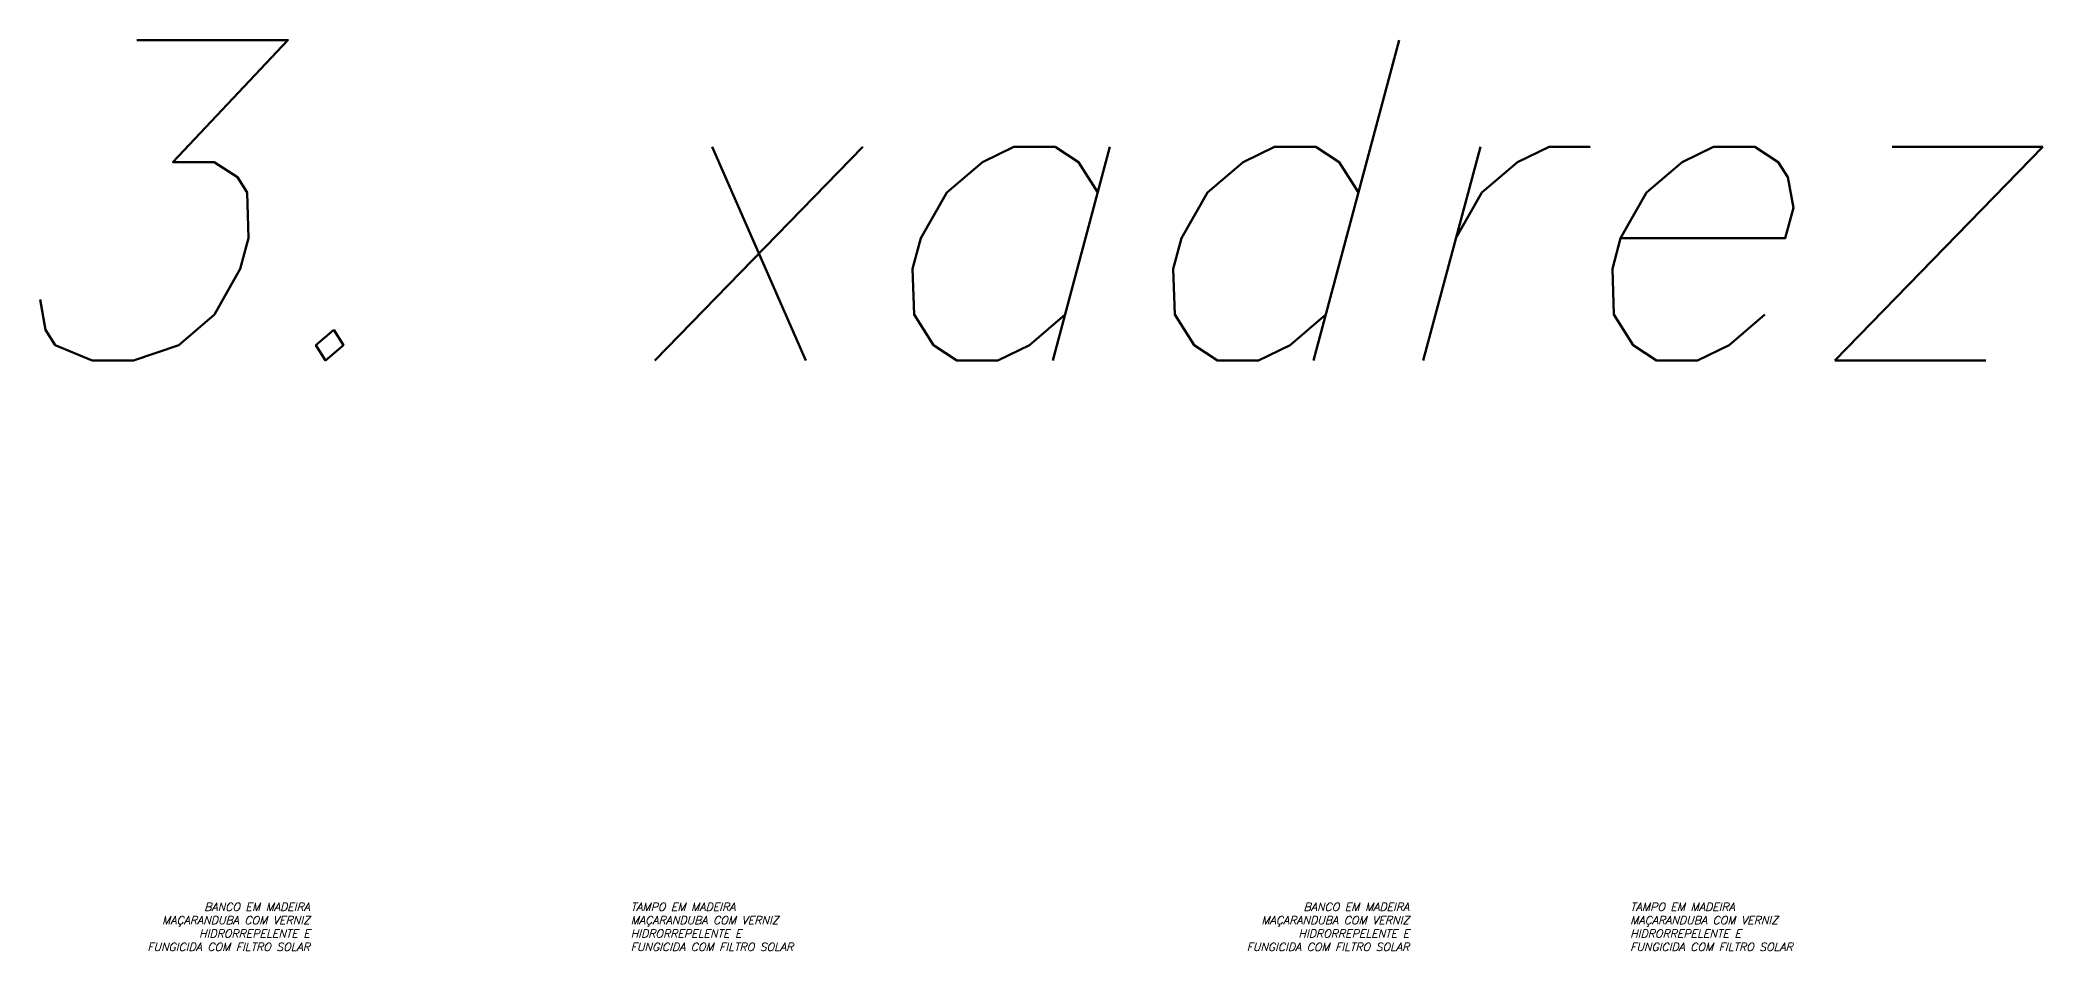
# Model space of a CAD drawing. Header units: millimetres. Extents: x 490 to 675, y -160 to -87.
# Drawn here: x 520.62 to 528.12, y -144.06 to -140.64 of the extents above; entities that cross this region are included whole.
import ezdxf

# ---------------------------------------------------------------- set-up
doc = ezdxf.new("R2010")
doc.units = ezdxf.units.MM
doc.header["$LTSCALE"] = 2.5
doc.layers.add('ARQ_COTAS', color=1, linetype='Continuous')
doc.styles.add('ROMANS', font='romans', dxfattribs={"oblique": 15})

msp = doc.modelspace()

# ---------------------------------------------------------------- texts
at = {"layer": 'ARQ_COTAS', "color": 4, "insert": (528.0637, -141.8434), "char_height": 1.2, "attachment_point": 9, "style": 'ROMANS'}
msp.add_mtext('3. xadrez', dxfattribs=at)
at = {"layer": 'ARQ_COTAS', "color": 2, "char_height": 0.03, "style": 'ROMANS'}
for s, insert, attachment_point in [('BANCO EM MADEIRA\\PMAÇARANDUBA COM VERNIZ\\PHIDRORREPELENTE E\\PFUNGICIDA COM FILTRO SOLAR', (521.6279, -144.0562), 9), ('TAMPO EM MADEIRA\\PMAÇARANDUBA COM VERNIZ\\PHIDRORREPELENTE E\\PFUNGICIDA COM FILTRO SOLAR', (522.8304, -144.0562), 7), ('BANCO EM MADEIRA\\PMAÇARANDUBA COM VERNIZ\\PHIDRORREPELENTE E\\PFUNGICIDA COM FILTRO SOLAR', (525.7485, -144.0562), 9), ('TAMPO EM MADEIRA\\PMAÇARANDUBA COM VERNIZ\\PHIDRORREPELENTE E\\PFUNGICIDA COM FILTRO SOLAR', (526.5768, -144.0562), 7)]:
    msp.add_mtext(s, dxfattribs=dict(at, insert=insert, attachment_point=attachment_point))

doc.saveas('drawing.dxf')
